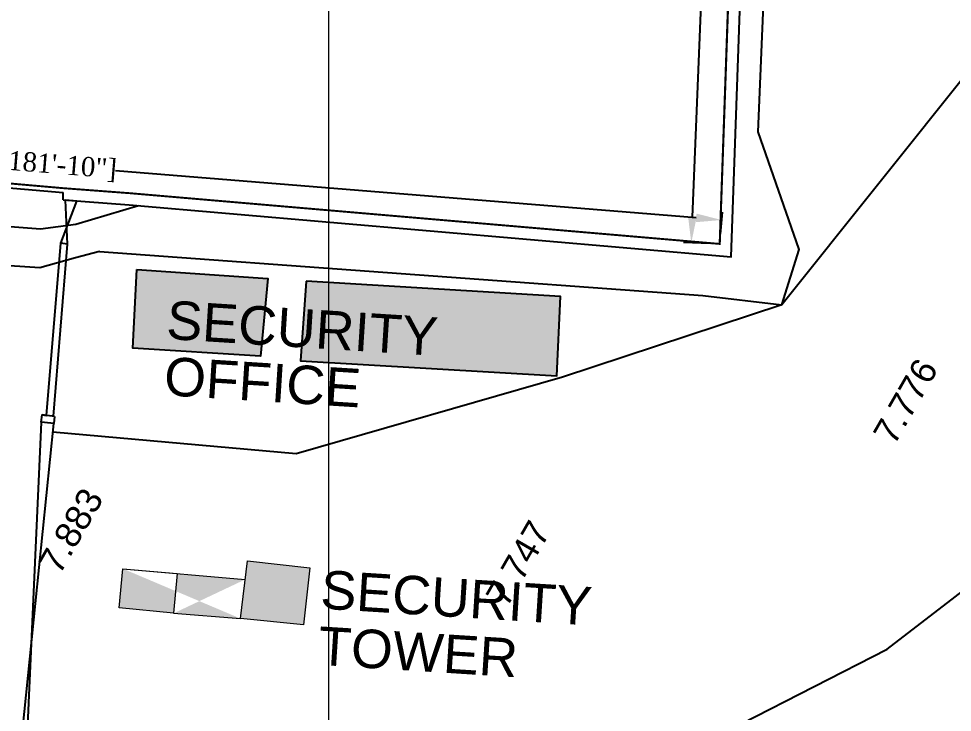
# Model space of a CAD drawing. Header units: metres. Extents: x 420822 to 421453, y 1458172 to 1458620.
# Drawn here: x 420912.89 to 420949.34, y 1458380.61 to 1458407.66 of the extents above; entities that cross this region are included whole.
import ezdxf

# ---------------------------------------------------------------- set-up
doc = ezdxf.new("R2010")
doc.units = ezdxf.units.M
doc.header["$MEASUREMENT"] = 0
doc.header["$PDMODE"] = 3
doc.header["$PDSIZE"] = 0.25
doc.linetypes.add('DOT2', pattern=[0.125, 0, -0.125])
doc.layers.get('Defpoints').update_dxf_attribs({"linetype": 'CONTINUOUS'})
for name, color, linetype in [('BOUNDARY', 7, 'CONTINUOUS'), ('BUILD', 230, 'CONTINUOUS'), ('BUILDING', 230, 'CONTINUOUS'), ('DIM', 8, 'CONTINUOUS'), ('DRAIN', 5, 'CONTINUOUS'), ('ROAD', 1, 'CONTINUOUS'), ('ROAD LEVEL', 130, 'CONTINUOUS'), ('TEXT', 7, 'CONTINUOUS')]:
    doc.layers.add(name, color=color, linetype=linetype)
doc.layers.add('grid', color=5, linetype='DOT2', lineweight=20)
doc.layers.add('SHEET', color=200, linetype='CONTINUOUS', lineweight=9)
doc.styles.add('ROMANTICITALIC', font='romantic.ttf')
doc.styles.add('rs1', font='arial.ttf', dxfattribs={"height": 1})
doc.styles.add('rs2', font='arial.ttf', dxfattribs={"height": 2})
doc.dimstyles.new('ROCKFORT', dxfattribs={"dimtxt": 0.75, "dimasz": 1, "dimexe": 0.3, "dimexo": 0.375, "dimgap": 0.1, "dimtad": 0, "dimdec": 3, "dimzin": 0, "dimdsep": 46, "dimtxsty": 'ROMANTICITALIC', "dimcen": 0.09, "dimclrd": 8, "dimclre": 8, "dimclrt": 5, "dimadec": 0, "dimazin": 0, "dimtfac": 1, "dimtdec": 3, "dimtofl": 0, "dimtmove": 1, "dimatfit": 2, "dimfxl": 1, "dimtolj": 1, "dimtzin": 0, "dimarcsym": 0})

# ---------------------------------------------------------------- blocks, each defined once
blk = doc.blocks.new('*D75')
at = {"layer": 'Defpoints', "color": 0, "linetype": 'ByBlock', "transparency": 16777216}
for p in [(420885.023, 1458403.35), (420940.335, 1458399.807), (420940.259, 1458398.874)]:
    blk.add_point(p, dxfattribs=at)
at = {"layer": 'DIM', "color": 8, "linetype": 'ByBlock', "lineweight": -2, "transparency": 16777216}
for p, q in [((420885.053, 1458403.723), (420885.123, 1458404.582)), ((420886.095, 1458404.202), (420908.764, 1458402.365)), ((420939.338, 1458399.888), (420916.669, 1458401.725)), ((420940.29, 1458399.248), (420940.359, 1458400.106))]:
    blk.add_line(p, q, dxfattribs=at)
at = {"layer": 'DIM', "color": 8, "linetype": 'ByBlock', "transparency": 16777216}
for points in [[(420886.109, 1458404.368), (420886.082, 1458404.036), (420885.099, 1458404.283)], [(420939.352, 1458400.054), (420939.325, 1458399.722), (420940.335, 1458399.807)]]:
    blk.add_solid(points, dxfattribs=at)
at = {"layer": 'DIM', "color": 5, "linetype": 'ByBlock', "transparency": 16777216, "insert": (420912.717, 1458402.045), "char_height": 0.75, "attachment_point": 5, "rotation": 355.3674, "style": 'ROMANTICITALIC'}
blk.add_mtext('\\A1;55.417 [181\'-10"]', dxfattribs=at)
blk = doc.blocks.new('*D76')
at = {"layer": 'Defpoints', "color": 0, "linetype": 'ByBlock', "transparency": 16777216}
for p in [(420941.318, 1458451.353), (420942.431, 1458451.307), (420940.259, 1458398.874)]:
    blk.add_point(p, dxfattribs=at)
at = {"layer": 'DIM', "color": 8, "linetype": 'ByBlock', "lineweight": -2, "transparency": 16777216}
for p, q in [((420942.056, 1458451.323), (420941.018, 1458451.366)), ((420941.277, 1458450.354), (420940.385, 1458428.821)), ((420939.188, 1458399.919), (420940.08, 1458421.452)), ((420939.885, 1458398.889), (420938.847, 1458398.932))]:
    blk.add_line(p, q, dxfattribs=at)
at = {"layer": 'DIM', "color": 8, "linetype": 'ByBlock', "transparency": 16777216}
for points in [[(420941.11, 1458450.361), (420941.443, 1458450.347), (420941.318, 1458451.353)], [(420939.022, 1458399.926), (420939.355, 1458399.912), (420939.147, 1458398.92)]]:
    blk.add_solid(points, dxfattribs=at)
at = {"layer": 'DIM', "color": 5, "linetype": 'ByBlock', "transparency": 16777216, "insert": (420940.233, 1458425.137), "char_height": 0.75, "attachment_point": 5, "rotation": 87.6287, "style": 'ROMANTICITALIC'}
blk.add_mtext('\\A1;52.478 [172\'-2"]', dxfattribs=at)

msp = doc.modelspace()

# ---------------------------------------------------------------- hatches: boundary and pattern name
at = {"layer": 'BUILDING'}
h = msp.add_hatch(color=172, dxfattribs=at)
h.dxf.hatch_style = 1
h.set_gradient(color1=(0, 0, 204), color2=(255, 255, 0), name='CYLINDER')
h.paths.add_polyline_path([(420978.518, 1458475.843), (420976.961, 1458449.19), (420945.312, 1458450.837), (420942.85, 1458452.851), (420942.935, 1458454.287), (420917.336, 1458455.499), (420918.52, 1458478.917), (420952.308, 1458477.074), (420953.236, 1458477.708), (420953.375, 1458479.675), (420962.027, 1458480.342), (420966.848, 1458480.022), (420966.897, 1458476.549)])
h.paths.add_polyline_path([(421075.349, 1458478.061), (421077.671, 1458478.029), (421077.64, 1458475.772), (421075.347, 1458475.713)])
h.paths.add_polyline_path([(421138.169, 1458479.125), (421137.834, 1458474.226), (421147.812, 1458473.676), (421148.111, 1458478.591)])
h.paths.add_polyline_path([(421054.387, 1458432.55), (421057.471, 1458432.328), (421057.328, 1458429.249), (421054.207, 1458429.338)])
h.paths.add_polyline_path([(421030.689, 1458413.843), (421036.759, 1458413.164), (421036.429, 1458410.672), (421030.419, 1458411.454)])
h.paths.add_polyline_path([(421018.386, 1458408.231), (421019.656, 1458407.662), (421018.379, 1458404.095), (421017.073, 1458404.61)])
h.paths.add_polyline_path([(420924.109, 1458397.421), (420923.894, 1458394.317), (420933.901, 1458393.725), (420934.037, 1458396.829)], flags=17)
h.paths.add_polyline_path([(420917.51, 1458397.875), (420922.613, 1458397.523), (420922.338, 1458394.494), (420917.349, 1458394.807)], flags=17)
h.paths.add_polyline_path([(420921.819, 1458386.514), (420924.26, 1458386.239), (420924.011, 1458384.016), (420921.554, 1458384.261)])
h.paths.add_polyline_path([(420916.96, 1458386.207), (420919.083, 1458386.02), (420918.942, 1458384.468), (420916.809, 1458384.686)])
h.paths.add_polyline_path([(420912.6, 1458357.489), (420917.842, 1458357.07), (420917.558, 1458354.36), (420920.171, 1458354.333), (420921.08, 1458363.463), (420922.026, 1458375.5), (420919.477, 1458375.802), (420914.279, 1458376.169)])
h.paths.add_polyline_path([(420908.824, 1458375.299), (420912.138, 1458374.936), (420911.82, 1458371.572), (420908.515, 1458371.884)])
h.paths.add_polyline_path([(420942.665, 1458364.516), (420942.184, 1458360.738), (420958.977, 1458358.7), (420958.317, 1458353.706), (420971.091, 1458352.147), (420972.13, 1458360.978)])
h.paths.add_polyline_path([(420990.243, 1458343.259), (420996.501, 1458343.075), (420996.297, 1458336.867), (420990.038, 1458336.997)])
h.paths.add_polyline_path([(421006.439, 1458362.706), (421012.579, 1458362.031), (421011.219, 1458343.772), (421008.0741, 1458344.1177), (421007.832, 1458340.868), (421004.882, 1458341.307)])
edge = h.paths.add_edge_path()
edge.add_line((420946.328, 1458424.099), (420946.137, 1458420.471))
edge.add_line((420942.694, 1458424.202), (420946.328, 1458424.099))
edge.add_line((420942.503, 1458420.574), (420946.137, 1458420.471))
edge.add_line((420942.694, 1458424.202), (420942.503, 1458420.574))
edge.add_line((420916.96, 1458386.207), (420921.7334, 1458385.7865))
edge.add_line((420918.942, 1458384.468), (420921.554, 1458384.261))

# ---------------------------------------------------------------- linework, layer by layer
at = {"layer": 'BOUNDARY', "linetype": 'ByBlock'}
for p, q in [((420914.2926, 1458392.1495, 7.835), (420913.8036, 1458392.2025)), ((420914.262, 1458391.867, 7.835), (420913.773, 1458391.92))]:
    msp.add_line(p, q, dxfattribs=at)
at = {"layer": 'BOUNDARY', "linetype": 'ByBlock', "const_width": 0.075}
msp.add_lwpolyline([(420886.0598, 1458372.8367), (420885.0231, 1458403.3496), (420893.4234, 1458402.7965), (420899.5405, 1458402.3764), (420914.6595, 1458401.0457), (420917.239, 1458400.8515), (420940.2593, 1458398.8737), (420941.1512, 1458424.2218), (420941.2283, 1458426.86), (420942.4306, 1458451.3072), (420936.704, 1458451.6667), (420918.5963, 1458452.5837), (420914.1237, 1458452.8584), (420914.5605, 1458482.6021)], dxfattribs=at)
at = {"layer": 'BOUNDARY', "linetype": 'ByBlock'}
for points in [[(420914.6595, 1458401.0457), (420917.239, 1458400.8515), (420940.2593, 1458398.8737), (420941.1512, 1458424.2218), (420941.2283, 1458426.86), (420942.4306, 1458451.3072), (420936.704, 1458451.6667), (420918.5963, 1458452.5837), (420914.1237, 1458452.8584), (420914.5605, 1458482.6021)], [(420914.625, 1458400.587), (420914.623, 1458400.873)], [(420914.262, 1458391.867), (420913.773, 1458391.92), (420913.8034, 1458392.2026), (420913.984, 1458392.183), (420914.536, 1458398.902)]]:
    msp.add_lwpolyline(points, dxfattribs=at)
for points, elevation in [([(420914.625, 1458400.587), (420917.202, 1458400.393), (420940.702, 1458398.374), (420941.611, 1458424.207), (420941.688, 1458426.842), (420942.88, 1458451.081)], 7.804), ([(420885.01, 1458403.15), (420893.41, 1458402.597), (420899.525, 1458402.177), (420914.623, 1458400.873)], 8.285), ([(420885.0231, 1458403.3496), (420893.4234, 1458402.7965), (420899.5405, 1458402.3764), (420914.6595, 1458401.0457)], 8.285), ([(420914.784, 1458398.866), (420914.536, 1458398.902), (420915.1598, 1458400.5467), (420914.7205, 1458400.5798)], 7.753), ([(420914.7102, 1458400.5806), (420914.784, 1458398.866)], 7.815), ([(420914.784, 1458398.866), (420914.2327, 1458392.156)], 15.599), ([(420914.2926, 1458392.1495), (420914.262, 1458391.867)], 7.835), ([(420913.7766, 1458391.9196), (420913.195, 1458379.241), (420912.978, 1458379.24), (420914.262, 1458391.867), (420913.7785, 1458391.9194)], 0.0573)]:
    msp.add_lwpolyline(points, dxfattribs=dict(at, elevation=elevation))
at = {"layer": 'BUILD', "linetype": 'ByBlock'}
for points, elevation in [([(420917.51, 1458397.875), (420922.613, 1458397.523), (420922.338, 1458394.494), (420917.349, 1458394.807), (420917.51, 1458397.875)], 7.737), ([(420924.109, 1458397.421), (420923.894, 1458394.317), (420933.901, 1458393.725), (420934.037, 1458396.829), (420924.109, 1458397.421)], 7.569)]:
    msp.add_lwpolyline(points, dxfattribs=dict(at, elevation=elevation))
at = {"layer": 'DRAIN', "linetype": 'ByBlock'}
for points, elevation in [([(420916.047, 1458398.574), (420939.6, 1458396.86), (420942.677, 1458396.493), (420943.357, 1458398.655), (420941.753, 1458403.246), (420942.183, 1458413.485), (420942.7034, 1458425.6013), (420944.273, 1458451.21), (420942.432, 1458453.138), (420915.769, 1458454.334), (420916.122, 1458481.223), (420918.52, 1458478.917), (420952.2337, 1458477.2511), (420953.375, 1458479.675), (420962.027, 1458480.342), (420966.848, 1458480.022), (420988.671, 1458479.462), (421043.774, 1458479.618), (421130.425, 1458478.062), (421138.0606, 1458477.5399)], 7.753), ([(420917.5649, 1458400.3618), (420915.127, 1458399.628), (420913.745, 1458399.449), (420897.4566, 1458400.6945), (420884.4945, 1458401.695)], 7.329), ([(420916.047, 1458398.574), (420916.047, 1458398.574), (420915.114, 1458398.336), (420913.713, 1458397.945), (420897.372, 1458399.016), (420884.5787, 1458400.0035)], 7.329)]:
    msp.add_lwpolyline(points, dxfattribs=dict(at, elevation=elevation))
at = {"layer": 'grid', "color": 8, "linetype": 'ByBlock'}
msp.add_line((420925, 1458175), (420925, 1458617.5426), dxfattribs=at)
at = {"layer": 'ROAD', "linetype": 'ByBlock'}
for points, elevation in [([(421130.972, 1458422.758), (421105.593, 1458424.481), (421091.48, 1458425.484), (421065.888, 1458427.212), (421046.431, 1458428.672), (421029.295, 1458429.901), (421013.949, 1458430.985), (421003.736, 1458431.653), (420979.331, 1458433.425), (420977.754, 1458432.945), (420966.859, 1458425.807), (420961.403, 1458419.914), (420942.677, 1458396.493), (420934.115, 1458393.676), (420923.727, 1458390.687), (420914.2273, 1458391.5262)], 7.79), ([(420913.543, 1458379.378), (420916.023, 1458379.431), (420923.848, 1458378.483), (420930.892, 1458378.077), (420941.089, 1458380.154), (420946.786, 1458383.069), (420952.097, 1458387.151), (420975.849, 1458415.5), (420986.544, 1458419.878), (421002.534, 1458417.149), (421056.164, 1458413.314), (421066.631, 1458412.564), (421071.611, 1458412.239), (421083.971, 1458411.402), (421086.14, 1458411.259), (421104.231, 1458410.021), (421113.345, 1458409.324)], 7.843)]:
    msp.add_lwpolyline(points, dxfattribs=dict(at, elevation=elevation))
at = {"layer": 'SHEET', "linetype": 'ByBlock'}
msp.add_line((420918.942, 1458384.468, 7.955), (420921.554, 1458384.261, 7.737), dxfattribs=at)
for points, elevation in [([(420921.819, 1458386.514), (420924.26, 1458386.239), (420924.011, 1458384.016), (420921.554, 1458384.261), (420921.819, 1458386.514)], 7.786), ([(420916.96, 1458386.207), (420919.083, 1458386.02), (420918.942, 1458384.468), (420916.809, 1458384.686), (420916.96, 1458386.207)], 7.958), ([(420916.96, 1458386.207), (420921.7334, 1458385.7865)], 7.958)]:
    msp.add_lwpolyline(points, dxfattribs=dict(at, elevation=elevation))

# ---------------------------------------------------------------- texts
at = {"layer": 'ROAD LEVEL', "linetype": 'ByBlock', "style": 'rs1'}
for s, p in [('7.776', (420947.065, 1458390.979, 7.776)), ('7.883', (420914.49, 1458385.929, 7.883)), ('7.747', (420931.944, 1458384.656, 7.747))]:
    msp.add_text(s, height=1, rotation=60, dxfattribs=at).set_placement(p)
at = {"layer": 'TEXT', "linetype": 'ByBlock', "style": 'rs2'}
for s, p in [('SECURITY', (420918.6289, 1458395.1723)), ('OFFICE', (420918.5341, 1458392.9776)), ('SECURITY', (420924.6427, 1458384.656)), ('TOWER', (420924.5478, 1458382.4613))]:
    msp.add_text(s, height=1.5, rotation=356.39861, dxfattribs=at).set_placement(p)

# ---------------------------------------------------------------- dimensions: what is measured, and where the dimension line sits
at = {"layer": 'DIM', "linetype": 'ByBlock'}
for p1, p2, distance, picture, middle in [((420940.2593, 1458398.8737), (420942.4306, 1458451.3072), 1.1133, '*D76', (420940.2325, 1458425.1365)), ((420885.0231, 1458403.3496), (420940.2593, 1458398.8737), 0.9364, '*D75', (420912.7168, 1458402.045))]:
    dim = msp.add_aligned_dim(p1=p1, p2=p2, distance=distance, dimstyle='ROCKFORT', dxfattribs=at)
    dim.commit()
    dim.dimension.update_dxf_attribs({"geometry": picture, "text_midpoint": middle})

doc.saveas('drawing.dxf')
